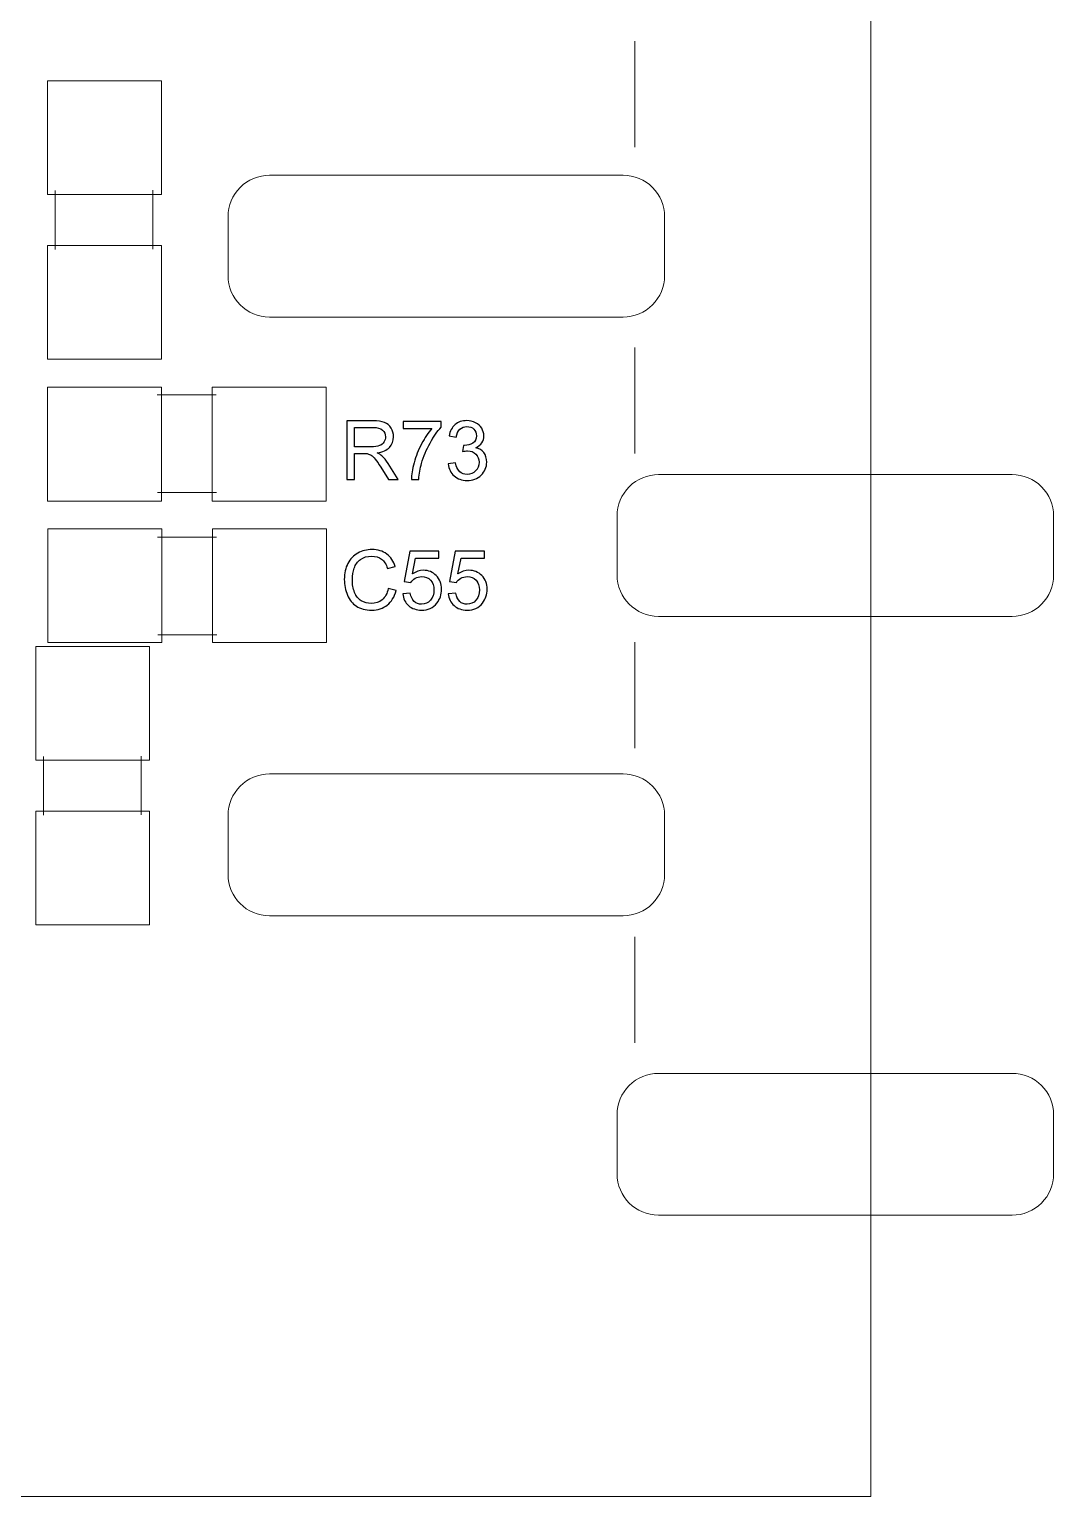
# Model space of a CAD drawing. Header units: millimetres. Extents: x -105 to 95, y -39 to 71.
# Drawn here: x 45.84 to 54.53, y 39.69 to 52.14 of the extents above; entities that cross this region are included whole.
import ezdxf

# ---------------------------------------------------------------- set-up
doc = ezdxf.new("R2010")
doc.units = ezdxf.units.MM
doc.header["$MEASUREMENT"] = 0
doc.layers.add('MultiLayer', color=7, linetype='Continuous')
doc.layers.add('TopOverlay', color=7, linetype='Continuous')

msp = doc.modelspace()

# ---------------------------------------------------------------- linework, layer by layer
at = {"layer": 'MultiLayer', "lineweight": 9}
for points in [[(52.9741, 39.6903), (52.9741, 39.6903), (52.9741, 62.9904), (52.9741, 62.9904)], [(50.9741, 51.1403), (50.9741, 51.1403), (50.9741, 52.0403), (50.9741, 52.0403)], [(46.9567, 51.7029), (46.9567, 51.7029), (45.9915, 51.7029), (45.9915, 51.7029)], [(45.9915, 51.7029), (45.9915, 51.7029), (45.9915, 50.7377), (45.9915, 50.7377)], [(46.9567, 50.7377), (46.9567, 50.7377), (46.9567, 51.7029), (46.9567, 51.7029)], [(50.8741, 50.9019), (50.8741, 50.9019), (47.8741, 50.9019), (47.8741, 50.9019)], [(45.9915, 50.7377), (45.9915, 50.7377), (46.9567, 50.7377), (46.9567, 50.7377)], [(46.0567, 50.2712), (46.0567, 50.2712), (46.0567, 50.7712), (46.0567, 50.7712)], [(46.8857, 50.2742), (46.8857, 50.2742), (46.8857, 50.7742), (46.8857, 50.7742)], [(47.5225, 50.5503), (47.5225, 50.5503), (47.5225, 50.0503), (47.5225, 50.0503)], [(51.2257, 50.0503), (51.2257, 50.0503), (51.2257, 50.5503), (51.2257, 50.5503)], [(46.9567, 50.3059), (46.9567, 50.3059), (45.9915, 50.3059), (45.9915, 50.3059)], [(45.9915, 50.3059), (45.9915, 50.3059), (45.9915, 49.3407), (45.9915, 49.3407)], [(46.9567, 49.3407), (46.9567, 49.3407), (46.9567, 50.3059), (46.9567, 50.3059)], [(47.5225, 50.0503), (47.5225, 49.8561), (47.6799, 49.6987), (47.8741, 49.6987)], [(47.8741, 49.6987), (47.8741, 49.6987), (50.8741, 49.6987), (50.8741, 49.6987)], [(50.9741, 48.5403), (50.9741, 48.5403), (50.9741, 49.4403), (50.9741, 49.4403)], [(45.9915, 49.3407), (45.9915, 49.3407), (46.9567, 49.3407), (46.9567, 49.3407)], [(45.9915, 49.1029), (45.9915, 49.1029), (45.9915, 48.1377), (45.9915, 48.1377)], [(46.9567, 49.1029), (46.9567, 49.1029), (45.9915, 49.1029), (45.9915, 49.1029)], [(46.9567, 48.1377), (46.9567, 48.1377), (46.9567, 49.1029), (46.9567, 49.1029)], [(47.3885, 49.1029), (47.3885, 49.1029), (47.3885, 48.1377), (47.3885, 48.1377)], [(48.3537, 49.1029), (48.3537, 49.1029), (47.3885, 49.1029), (47.3885, 49.1029)], [(48.3537, 48.1377), (48.3537, 48.1377), (48.3537, 49.1029), (48.3537, 49.1029)], [(46.922, 49.0377), (46.922, 49.0377), (47.422, 49.0377), (47.422, 49.0377)], [(54.1741, 48.3619), (54.1741, 48.3619), (51.1741, 48.3619), (51.1741, 48.3619)], [(46.925, 48.2087), (46.925, 48.2087), (47.425, 48.2087), (47.425, 48.2087)], [(45.9915, 48.1377), (45.9915, 48.1377), (46.9567, 48.1377), (46.9567, 48.1377)], [(47.3885, 48.1377), (47.3885, 48.1377), (48.3537, 48.1377), (48.3537, 48.1377)], [(50.8225, 48.0103), (50.8225, 48.0103), (50.8225, 47.5103), (50.8225, 47.5103)], [(54.5257, 47.5103), (54.5257, 47.5103), (54.5257, 48.0103), (54.5257, 48.0103)], [(46.9597, 47.9029), (46.9597, 47.9029), (45.9945, 47.9029), (45.9945, 47.9029)], [(45.9945, 47.9029), (45.9945, 47.9029), (45.9945, 46.9377), (45.9945, 46.9377)], [(46.9232, 47.8319), (46.9232, 47.8319), (47.4232, 47.8319), (47.4232, 47.8319)], [(46.9597, 46.9377), (46.9597, 46.9377), (46.9597, 47.9029), (46.9597, 47.9029)], [(48.3567, 47.9029), (48.3567, 47.9029), (47.3915, 47.9029), (47.3915, 47.9029)], [(47.3915, 47.9029), (47.3915, 47.9029), (47.3915, 46.9377), (47.3915, 46.9377)], [(48.3567, 46.9377), (48.3567, 46.9377), (48.3567, 47.9029), (48.3567, 47.9029)], [(50.8225, 47.5103), (50.8225, 47.3161), (50.9799, 47.1587), (51.1741, 47.1587)], [(51.1741, 47.1587), (51.1741, 47.1587), (54.1741, 47.1587), (54.1741, 47.1587)], [(45.9945, 46.9377), (45.9945, 46.9377), (46.9597, 46.9377), (46.9597, 46.9377)], [(46.9262, 47.0029), (46.9262, 47.0029), (47.4262, 47.0029), (47.4262, 47.0029)], [(47.3915, 46.9377), (47.3915, 46.9377), (48.3567, 46.9377), (48.3567, 46.9377)], [(50.9741, 46.0403), (50.9741, 46.0403), (50.9741, 46.9403), (50.9741, 46.9403)], [(46.8567, 46.9029), (46.8567, 46.9029), (45.8915, 46.9029), (45.8915, 46.9029)], [(45.8915, 46.9029), (45.8915, 46.9029), (45.8915, 45.9377), (45.8915, 45.9377)], [(46.8567, 45.9377), (46.8567, 45.9377), (46.8567, 46.9029), (46.8567, 46.9029)], [(45.8915, 45.9377), (45.8915, 45.9377), (46.8567, 45.9377), (46.8567, 45.9377)], [(45.9567, 45.4712), (45.9567, 45.4712), (45.9567, 45.9712), (45.9567, 45.9712)], [(46.7857, 45.4742), (46.7857, 45.4742), (46.7857, 45.9742), (46.7857, 45.9742)], [(50.8741, 45.8219), (50.8741, 45.8219), (47.8741, 45.8219), (47.8741, 45.8219)], [(46.8567, 45.5059), (46.8567, 45.5059), (45.8915, 45.5059), (45.8915, 45.5059)], [(45.8915, 45.5059), (45.8915, 45.5059), (45.8915, 44.5407), (45.8915, 44.5407)], [(46.8567, 44.5407), (46.8567, 44.5407), (46.8567, 45.5059), (46.8567, 45.5059)], [(47.5225, 45.4703), (47.5225, 45.4703), (47.5225, 44.9703), (47.5225, 44.9703)], [(51.2257, 44.9703), (51.2257, 44.9703), (51.2257, 45.4703), (51.2257, 45.4703)], [(47.5225, 44.9703), (47.5225, 44.7761), (47.6799, 44.6187), (47.8741, 44.6187)], [(47.8741, 44.6187), (47.8741, 44.6187), (50.8741, 44.6187), (50.8741, 44.6187)], [(45.8915, 44.5407), (45.8915, 44.5407), (46.8567, 44.5407), (46.8567, 44.5407)], [(50.9741, 43.5404), (50.9741, 43.5404), (50.9741, 44.4403), (50.9741, 44.4403)], [(54.1741, 43.2819), (54.1741, 43.2819), (51.1741, 43.2819), (51.1741, 43.2819)], [(50.8225, 42.9303), (50.8225, 42.9303), (50.8225, 42.4303), (50.8225, 42.4303)], [(54.5257, 42.4303), (54.5257, 42.4303), (54.5257, 42.9303), (54.5257, 42.9303)], [(50.8225, 42.4303), (50.8225, 42.2361), (50.9799, 42.0787), (51.1741, 42.0787)], [(51.1741, 42.0787), (51.1741, 42.0787), (54.1741, 42.0787), (54.1741, 42.0787)], [(27.7741, 39.6903), (27.7741, 39.6903), (52.9741, 39.6903), (52.9741, 39.6903)]]:
    msp.add_open_spline(points, degree=3, dxfattribs=at)
for points in [[(47.8741, 50.9019), (47.7809, 50.9019), (47.6914, 50.8649), (47.6255, 50.7989), (47.6255, 50.7989), (47.5595, 50.733), (47.5225, 50.6436), (47.5225, 50.5503)], [(51.2257, 50.5503), (51.2257, 50.6436), (51.1887, 50.733), (51.1227, 50.7989), (51.1227, 50.7989), (51.0568, 50.8649), (50.9674, 50.9019), (50.8741, 50.9019)], [(50.8741, 49.6987), (50.9674, 49.6987), (51.0568, 49.7358), (51.1227, 49.8017), (51.1227, 49.8017), (51.1887, 49.8676), (51.2257, 49.9571), (51.2257, 50.0503)], [(51.1741, 48.3619), (51.0808, 48.3619), (50.9914, 48.3249), (50.9255, 48.2589), (50.9255, 48.2589), (50.8595, 48.193), (50.8225, 48.1036), (50.8225, 48.0103)], [(54.5257, 48.0103), (54.5257, 48.1036), (54.4886, 48.193), (54.4227, 48.2589), (54.4227, 48.2589), (54.3567, 48.3249), (54.2673, 48.3619), (54.1741, 48.3619)], [(54.1741, 47.1587), (54.2673, 47.1587), (54.3567, 47.1958), (54.4227, 47.2617), (54.4227, 47.2617), (54.4886, 47.3276), (54.5257, 47.4171), (54.5257, 47.5103)], [(47.8741, 45.8219), (47.7809, 45.8219), (47.6914, 45.7849), (47.6255, 45.7189), (47.6255, 45.7189), (47.5595, 45.653), (47.5225, 45.5636), (47.5225, 45.4703)], [(51.2257, 45.4703), (51.2257, 45.5636), (51.1887, 45.653), (51.1227, 45.7189), (51.1227, 45.7189), (51.0568, 45.7849), (50.9674, 45.8219), (50.8741, 45.8219)], [(50.8741, 44.6187), (50.9674, 44.6187), (51.0568, 44.6558), (51.1227, 44.7217), (51.1227, 44.7217), (51.1887, 44.7876), (51.2257, 44.8771), (51.2257, 44.9703)], [(51.1741, 43.2819), (51.0808, 43.2819), (50.9914, 43.2449), (50.9255, 43.1789), (50.9255, 43.1789), (50.8595, 43.113), (50.8225, 43.0236), (50.8225, 42.9303)], [(54.5257, 42.9303), (54.5257, 43.0236), (54.4886, 43.113), (54.4227, 43.1789), (54.4227, 43.1789), (54.3567, 43.2449), (54.2673, 43.2819), (54.1741, 43.2819)], [(54.1741, 42.0787), (54.2673, 42.0787), (54.3567, 42.1158), (54.4227, 42.1817), (54.4227, 42.1817), (54.4886, 42.2476), (54.5257, 42.3371), (54.5257, 42.4303)]]:
    msp.add_open_spline(points, degree=3, knots=[0, 0, 0, 0, 0.3333333, 0.3333333, 0.3333333, 0.3333333, 1, 1, 1, 1], dxfattribs=at)
at = {"layer": 'TopOverlay', "color": 2}
for points, knots in [([(48.529, 48.3203), (48.529, 48.3203), (48.529, 48.8175), (48.529, 48.8175), (48.529, 48.8175), (48.529, 48.8175), (48.7493, 48.8175), (48.7493, 48.8175), (48.7493, 48.8175), (48.7936, 48.8175), (48.8273, 48.813), (48.8503, 48.8041), (48.8503, 48.8041), (48.8734, 48.7952), (48.8918, 48.7794), (48.9056, 48.7568), (48.9056, 48.7568), (48.9193, 48.7343), (48.9262, 48.7093), (48.9262, 48.682), (48.9262, 48.682), (48.9262, 48.6467), (48.9147, 48.6169), (48.8919, 48.5927), (48.8919, 48.5927), (48.8691, 48.5685), (48.8339, 48.5533), (48.7862, 48.5467), (48.7862, 48.5467), (48.8037, 48.5383), (48.8169, 48.53), (48.8259, 48.5219), (48.8259, 48.5219), (48.8451, 48.5043), (48.8633, 48.4822), (48.8803, 48.4557), (48.8803, 48.4557), (48.8803, 48.4557), (48.9663, 48.3203), (48.9663, 48.3203), (48.9663, 48.3203), (48.9663, 48.3203), (48.8841, 48.3203), (48.8841, 48.3203), (48.8841, 48.3203), (48.8841, 48.3203), (48.8184, 48.4238), (48.8184, 48.4238), (48.8184, 48.4238), (48.7993, 48.4537), (48.7835, 48.4765), (48.7711, 48.4924), (48.7711, 48.4924), (48.7586, 48.5083), (48.7475, 48.5192), (48.7376, 48.5256), (48.7376, 48.5256), (48.7279, 48.5319), (48.7178, 48.5363), (48.7076, 48.5388), (48.7076, 48.5388), (48.7002, 48.5403), (48.6881, 48.5411), (48.6711, 48.5411), (48.6711, 48.5411), (48.6711, 48.5411), (48.5949, 48.5411), (48.5949, 48.5411), (48.5949, 48.5411), (48.5949, 48.5411), (48.5949, 48.3203), (48.5949, 48.3203), (48.5949, 48.3203), (48.5949, 48.3203), (48.529, 48.3203), (48.529, 48.3203)], [0, 0, 0, 0, 0.05, 0.05, 0.05, 0.05, 0.1, 0.1, 0.1, 0.1, 0.15, 0.15, 0.15, 0.15, 0.2, 0.2, 0.2, 0.2, 0.25, 0.25, 0.25, 0.25, 0.3, 0.3, 0.3, 0.3, 0.35, 0.35, 0.35, 0.35, 0.4, 0.4, 0.4, 0.4, 0.45, 0.45, 0.45, 0.45, 0.5, 0.5, 0.5, 0.5, 0.55, 0.55, 0.55, 0.55, 0.6, 0.6, 0.6, 0.6, 0.65, 0.65, 0.65, 0.65, 0.7, 0.7, 0.7, 0.7, 0.75, 0.75, 0.75, 0.75, 0.8, 0.8, 0.8, 0.8, 0.85, 0.85, 0.85, 0.85, 0.9, 0.9, 0.9, 0.9, 1, 1, 1, 1]), ([(49.0082, 48.7529), (49.0082, 48.7529), (49.0082, 48.8112), (49.0082, 48.8112), (49.0082, 48.8112), (49.0082, 48.8112), (49.3297, 48.8112), (49.3297, 48.8112), (49.3297, 48.8112), (49.3297, 48.8112), (49.3297, 48.764), (49.3297, 48.764), (49.3297, 48.764), (49.2981, 48.7303), (49.2667, 48.6856), (49.2357, 48.6297), (49.2357, 48.6297), (49.2045, 48.5738), (49.1806, 48.5162), (49.1636, 48.4571), (49.1636, 48.4571), (49.1514, 48.4155), (49.1435, 48.3698), (49.1402, 48.3203), (49.1402, 48.3203), (49.1402, 48.3203), (49.0777, 48.3203), (49.0777, 48.3203), (49.0777, 48.3203), (49.0784, 48.3594), (49.086, 48.4068), (49.1007, 48.4622), (49.1007, 48.4622), (49.1154, 48.5177), (49.1364, 48.5712), (49.1638, 48.6227), (49.1638, 48.6227), (49.1912, 48.6742), (49.2204, 48.7176), (49.2513, 48.7529), (49.2513, 48.7529), (49.2513, 48.7529), (49.0082, 48.7529), (49.0082, 48.7529)], [0, 0, 0, 0, 0.0833333, 0.0833333, 0.0833333, 0.0833333, 0.1666667, 0.1666667, 0.1666667, 0.1666667, 0.25, 0.25, 0.25, 0.25, 0.3333333, 0.3333333, 0.3333333, 0.3333333, 0.4166667, 0.4166667, 0.4166667, 0.4166667, 0.5, 0.5, 0.5, 0.5, 0.5833333, 0.5833333, 0.5833333, 0.5833333, 0.6666667, 0.6666667, 0.6666667, 0.6666667, 0.75, 0.75, 0.75, 0.75, 0.8333333, 0.8333333, 0.8333333, 0.8333333, 1, 1, 1, 1]), ([(49.391, 48.4522), (49.391, 48.4522), (49.4521, 48.4606), (49.4521, 48.4606), (49.4521, 48.4606), (49.4591, 48.4258), (49.4709, 48.4009), (49.4877, 48.3856), (49.4877, 48.3856), (49.5045, 48.3703), (49.5251, 48.3627), (49.5495, 48.3627), (49.5495, 48.3627), (49.5785, 48.3627), (49.6029, 48.3726), (49.6225, 48.3925), (49.6225, 48.3925), (49.6422, 48.4124), (49.6521, 48.4371), (49.6521, 48.4665), (49.6521, 48.4665), (49.6521, 48.4945), (49.6429, 48.5176), (49.6245, 48.5359), (49.6245, 48.5359), (49.6062, 48.5541), (49.583, 48.5632), (49.5546, 48.5632), (49.5546, 48.5632), (49.543, 48.5632), (49.5287, 48.5609), (49.5114, 48.5564), (49.5114, 48.5564), (49.5114, 48.5564), (49.5183, 48.6099), (49.5183, 48.6099), (49.5183, 48.6099), (49.5223, 48.6094), (49.5257, 48.6092), (49.5281, 48.6092), (49.5281, 48.6092), (49.5543, 48.6092), (49.5776, 48.616), (49.5986, 48.6295), (49.5986, 48.6295), (49.6194, 48.6431), (49.6298, 48.6639), (49.6298, 48.692), (49.6298, 48.692), (49.6298, 48.7144), (49.6222, 48.7329), (49.607, 48.7476), (49.607, 48.7476), (49.5919, 48.7623), (49.5723, 48.7696), (49.5484, 48.7696), (49.5484, 48.7696), (49.5245, 48.7696), (49.5047, 48.7621), (49.4889, 48.747), (49.4889, 48.747), (49.473, 48.732), (49.4628, 48.7094), (49.4583, 48.6793), (49.4583, 48.6793), (49.4583, 48.6793), (49.3972, 48.6904), (49.3972, 48.6904), (49.3972, 48.6904), (49.4047, 48.7314), (49.4216, 48.7632), (49.4481, 48.7858), (49.4481, 48.7858), (49.4745, 48.8083), (49.5075, 48.8196), (49.5469, 48.8196), (49.5469, 48.8196), (49.5739, 48.8196), (49.5989, 48.8138), (49.6217, 48.8021), (49.6217, 48.8021), (49.6447, 48.7905), (49.6621, 48.7747), (49.6742, 48.7546), (49.6742, 48.7546), (49.6863, 48.7345), (49.6923, 48.7132), (49.6923, 48.6906), (49.6923, 48.6906), (49.6923, 48.6692), (49.6865, 48.6498), (49.6751, 48.6322), (49.6751, 48.6322), (49.6635, 48.6146), (49.6464, 48.6006), (49.6238, 48.5902), (49.6238, 48.5902), (49.6532, 48.5835), (49.676, 48.5694), (49.6923, 48.5479), (49.6923, 48.5479), (49.7085, 48.5267), (49.7166, 48.4998), (49.7166, 48.4677), (49.7166, 48.4677), (49.7166, 48.4243), (49.7008, 48.3874), (49.6692, 48.3572), (49.6692, 48.3572), (49.6375, 48.327), (49.5974, 48.312), (49.5491, 48.312), (49.5491, 48.312), (49.5054, 48.312), (49.4692, 48.325), (49.4404, 48.3511), (49.4404, 48.3511), (49.4114, 48.3771), (49.395, 48.4108), (49.391, 48.4522)], [0, 0, 0, 0, 0.0322581, 0.0322581, 0.0322581, 0.0322581, 0.0645161, 0.0645161, 0.0645161, 0.0645161, 0.0967742, 0.0967742, 0.0967742, 0.0967742, 0.1290323, 0.1290323, 0.1290323, 0.1290323, 0.1612903, 0.1612903, 0.1612903, 0.1612903, 0.1935484, 0.1935484, 0.1935484, 0.1935484, 0.2258065, 0.2258065, 0.2258065, 0.2258065, 0.2580645, 0.2580645, 0.2580645, 0.2580645, 0.2903226, 0.2903226, 0.2903226, 0.2903226, 0.3225806, 0.3225806, 0.3225806, 0.3225806, 0.3548387, 0.3548387, 0.3548387, 0.3548387, 0.3870968, 0.3870968, 0.3870968, 0.3870968, 0.4193548, 0.4193548, 0.4193548, 0.4193548, 0.4516129, 0.4516129, 0.4516129, 0.4516129, 0.483871, 0.483871, 0.483871, 0.483871, 0.516129, 0.516129, 0.516129, 0.516129, 0.5483871, 0.5483871, 0.5483871, 0.5483871, 0.5806452, 0.5806452, 0.5806452, 0.5806452, 0.6129032, 0.6129032, 0.6129032, 0.6129032, 0.6451613, 0.6451613, 0.6451613, 0.6451613, 0.6774194, 0.6774194, 0.6774194, 0.6774194, 0.7096774, 0.7096774, 0.7096774, 0.7096774, 0.7419355, 0.7419355, 0.7419355, 0.7419355, 0.7741935, 0.7741935, 0.7741935, 0.7741935, 0.8064516, 0.8064516, 0.8064516, 0.8064516, 0.8387097, 0.8387097, 0.8387097, 0.8387097, 0.8709677, 0.8709677, 0.8709677, 0.8709677, 0.9032258, 0.9032258, 0.9032258, 0.9032258, 0.9354839, 0.9354839, 0.9354839, 0.9354839, 1, 1, 1, 1]), ([(48.5949, 48.5981), (48.5949, 48.5981), (48.7361, 48.5981), (48.7361, 48.5981), (48.7361, 48.5981), (48.7662, 48.5981), (48.7896, 48.6012), (48.8065, 48.6074), (48.8065, 48.6074), (48.8234, 48.6136), (48.8362, 48.6235), (48.8449, 48.6373), (48.8449, 48.6373), (48.8537, 48.651), (48.8581, 48.6658), (48.8581, 48.6819), (48.8581, 48.6819), (48.8581, 48.7053), (48.8497, 48.7248), (48.8326, 48.7399), (48.8326, 48.7399), (48.8156, 48.7551), (48.7888, 48.7626), (48.7521, 48.7626), (48.7521, 48.7626), (48.7521, 48.7626), (48.5949, 48.7626), (48.5949, 48.7626), (48.5949, 48.7626), (48.5949, 48.7626), (48.5949, 48.5981), (48.5949, 48.5981)], [0, 0, 0, 0, 0.1111111, 0.1111111, 0.1111111, 0.1111111, 0.2222222, 0.2222222, 0.2222222, 0.2222222, 0.3333333, 0.3333333, 0.3333333, 0.3333333, 0.4444444, 0.4444444, 0.4444444, 0.4444444, 0.5555556, 0.5555556, 0.5555556, 0.5555556, 0.6666667, 0.6666667, 0.6666667, 0.6666667, 0.7777778, 0.7777778, 0.7777778, 0.7777778, 1, 1, 1, 1]), ([(48.8817, 47.3947), (48.8817, 47.3947), (48.9477, 47.378), (48.9477, 47.378), (48.9477, 47.378), (48.9339, 47.324), (48.9091, 47.2829), (48.8734, 47.2546), (48.8734, 47.2546), (48.8376, 47.2262), (48.7939, 47.212), (48.7421, 47.212), (48.7421, 47.212), (48.6887, 47.212), (48.6452, 47.2228), (48.6116, 47.2447), (48.6116, 47.2447), (48.578, 47.2665), (48.5526, 47.2981), (48.5351, 47.3394), (48.5351, 47.3394), (48.5176, 47.3808), (48.5088, 47.4251), (48.5088, 47.4726), (48.5088, 47.4726), (48.5088, 47.5243), (48.5187, 47.5695), (48.5384, 47.608), (48.5384, 47.608), (48.5582, 47.6465), (48.5864, 47.6758), (48.6228, 47.6958), (48.6228, 47.6958), (48.6593, 47.7159), (48.6994, 47.7258), (48.7432, 47.7258), (48.7432, 47.7258), (48.7929, 47.7258), (48.8347, 47.7132), (48.8685, 47.6879), (48.8685, 47.6879), (48.9024, 47.6625), (48.926, 47.627), (48.9393, 47.5812), (48.9393, 47.5812), (48.9393, 47.5812), (48.8748, 47.5659), (48.8748, 47.5659), (48.8748, 47.5659), (48.8633, 47.602), (48.8465, 47.6284), (48.8247, 47.6448), (48.8247, 47.6448), (48.8028, 47.6614), (48.7752, 47.6696), (48.742, 47.6696), (48.742, 47.6696), (48.7039, 47.6696), (48.672, 47.6604), (48.6464, 47.6421), (48.6464, 47.6421), (48.6208, 47.6239), (48.6028, 47.5992), (48.5925, 47.5684), (48.5925, 47.5684), (48.5821, 47.5375), (48.5769, 47.5057), (48.5769, 47.4729), (48.5769, 47.4729), (48.5769, 47.4307), (48.583, 47.3938), (48.5953, 47.3623), (48.5953, 47.3623), (48.6075, 47.3307), (48.6266, 47.3072), (48.6526, 47.2916), (48.6526, 47.2916), (48.6785, 47.276), (48.7065, 47.2682), (48.7367, 47.2682), (48.7367, 47.2682), (48.7735, 47.2682), (48.8045, 47.2789), (48.83, 47.3), (48.83, 47.3), (48.8554, 47.3213), (48.8727, 47.3528), (48.8817, 47.3947)], [0, 0, 0, 0, 0.0434783, 0.0434783, 0.0434783, 0.0434783, 0.0869565, 0.0869565, 0.0869565, 0.0869565, 0.1304348, 0.1304348, 0.1304348, 0.1304348, 0.173913, 0.173913, 0.173913, 0.173913, 0.2173913, 0.2173913, 0.2173913, 0.2173913, 0.2608696, 0.2608696, 0.2608696, 0.2608696, 0.3043478, 0.3043478, 0.3043478, 0.3043478, 0.3478261, 0.3478261, 0.3478261, 0.3478261, 0.3913043, 0.3913043, 0.3913043, 0.3913043, 0.4347826, 0.4347826, 0.4347826, 0.4347826, 0.4782609, 0.4782609, 0.4782609, 0.4782609, 0.5217391, 0.5217391, 0.5217391, 0.5217391, 0.5652174, 0.5652174, 0.5652174, 0.5652174, 0.6086957, 0.6086957, 0.6086957, 0.6086957, 0.6521739, 0.6521739, 0.6521739, 0.6521739, 0.6956522, 0.6956522, 0.6956522, 0.6956522, 0.7391304, 0.7391304, 0.7391304, 0.7391304, 0.7826087, 0.7826087, 0.7826087, 0.7826087, 0.826087, 0.826087, 0.826087, 0.826087, 0.8695652, 0.8695652, 0.8695652, 0.8695652, 0.9130435, 0.9130435, 0.9130435, 0.9130435, 1, 1, 1, 1]), ([(49.0048, 47.3508), (49.0048, 47.3508), (49.0686, 47.3557), (49.0686, 47.3557), (49.0686, 47.3557), (49.0734, 47.3246), (49.0844, 47.3012), (49.1015, 47.2855), (49.1015, 47.2855), (49.1186, 47.2698), (49.1396, 47.262), (49.1642, 47.262), (49.1642, 47.262), (49.194, 47.262), (49.2189, 47.2731), (49.2391, 47.2952), (49.2391, 47.2952), (49.2593, 47.3174), (49.2693, 47.3468), (49.2693, 47.3834), (49.2693, 47.3834), (49.2693, 47.4182), (49.2597, 47.4456), (49.2404, 47.4658), (49.2404, 47.4658), (49.2211, 47.4859), (49.1955, 47.496), (49.1637, 47.496), (49.1637, 47.496), (49.1439, 47.496), (49.1262, 47.4915), (49.1104, 47.4824), (49.1104, 47.4824), (49.0948, 47.4734), (49.0825, 47.4617), (49.0735, 47.4474), (49.0735, 47.4474), (49.0735, 47.4474), (49.0159, 47.4557), (49.0159, 47.4557), (49.0159, 47.4557), (49.0159, 47.4557), (49.0638, 47.7112), (49.0638, 47.7112), (49.0638, 47.7112), (49.0638, 47.7112), (49.3103, 47.7112), (49.3103, 47.7112), (49.3103, 47.7112), (49.3103, 47.7112), (49.3103, 47.6529), (49.3103, 47.6529), (49.3103, 47.6529), (49.3103, 47.6529), (49.1125, 47.6529), (49.1125, 47.6529), (49.1125, 47.6529), (49.1125, 47.6529), (49.086, 47.5188), (49.086, 47.5188), (49.086, 47.5188), (49.1158, 47.5397), (49.147, 47.5501), (49.1796, 47.5501), (49.1796, 47.5501), (49.2229, 47.5501), (49.2595, 47.5351), (49.2892, 47.505), (49.2892, 47.505), (49.319, 47.4749), (49.3339, 47.4363), (49.3339, 47.389), (49.3339, 47.389), (49.3339, 47.344), (49.3208, 47.3051), (49.2947, 47.2724), (49.2947, 47.2724), (49.2629, 47.2321), (49.2193, 47.212), (49.1642, 47.212), (49.1642, 47.212), (49.1191, 47.212), (49.0823, 47.2247), (49.0537, 47.25), (49.0537, 47.25), (49.0251, 47.2754), (49.0088, 47.309), (49.0048, 47.3508)], [0, 0, 0, 0, 0.0434783, 0.0434783, 0.0434783, 0.0434783, 0.0869565, 0.0869565, 0.0869565, 0.0869565, 0.1304348, 0.1304348, 0.1304348, 0.1304348, 0.173913, 0.173913, 0.173913, 0.173913, 0.2173913, 0.2173913, 0.2173913, 0.2173913, 0.2608696, 0.2608696, 0.2608696, 0.2608696, 0.3043478, 0.3043478, 0.3043478, 0.3043478, 0.3478261, 0.3478261, 0.3478261, 0.3478261, 0.3913043, 0.3913043, 0.3913043, 0.3913043, 0.4347826, 0.4347826, 0.4347826, 0.4347826, 0.4782609, 0.4782609, 0.4782609, 0.4782609, 0.5217391, 0.5217391, 0.5217391, 0.5217391, 0.5652174, 0.5652174, 0.5652174, 0.5652174, 0.6086957, 0.6086957, 0.6086957, 0.6086957, 0.6521739, 0.6521739, 0.6521739, 0.6521739, 0.6956522, 0.6956522, 0.6956522, 0.6956522, 0.7391304, 0.7391304, 0.7391304, 0.7391304, 0.7826087, 0.7826087, 0.7826087, 0.7826087, 0.826087, 0.826087, 0.826087, 0.826087, 0.8695652, 0.8695652, 0.8695652, 0.8695652, 0.9130435, 0.9130435, 0.9130435, 0.9130435, 1, 1, 1, 1]), ([(49.391, 47.3508), (49.391, 47.3508), (49.4548, 47.3557), (49.4548, 47.3557), (49.4548, 47.3557), (49.4596, 47.3246), (49.4706, 47.3012), (49.4877, 47.2855), (49.4877, 47.2855), (49.5048, 47.2698), (49.5258, 47.262), (49.5504, 47.262), (49.5504, 47.262), (49.5802, 47.262), (49.6051, 47.2731), (49.6253, 47.2952), (49.6253, 47.2952), (49.6455, 47.3174), (49.6555, 47.3468), (49.6555, 47.3834), (49.6555, 47.3834), (49.6555, 47.4182), (49.6459, 47.4456), (49.6266, 47.4658), (49.6266, 47.4658), (49.6073, 47.4859), (49.5817, 47.496), (49.5499, 47.496), (49.5499, 47.496), (49.5301, 47.496), (49.5124, 47.4915), (49.4966, 47.4824), (49.4966, 47.4824), (49.481, 47.4734), (49.4687, 47.4617), (49.4597, 47.4474), (49.4597, 47.4474), (49.4597, 47.4474), (49.4021, 47.4557), (49.4021, 47.4557), (49.4021, 47.4557), (49.4021, 47.4557), (49.45, 47.7112), (49.45, 47.7112), (49.45, 47.7112), (49.45, 47.7112), (49.6965, 47.7112), (49.6965, 47.7112), (49.6965, 47.7112), (49.6965, 47.7112), (49.6965, 47.6529), (49.6965, 47.6529), (49.6965, 47.6529), (49.6965, 47.6529), (49.4987, 47.6529), (49.4987, 47.6529), (49.4987, 47.6529), (49.4987, 47.6529), (49.4722, 47.5188), (49.4722, 47.5188), (49.4722, 47.5188), (49.502, 47.5397), (49.5332, 47.5501), (49.5658, 47.5501), (49.5658, 47.5501), (49.6091, 47.5501), (49.6457, 47.5351), (49.6754, 47.505), (49.6754, 47.505), (49.7052, 47.4749), (49.7201, 47.4363), (49.7201, 47.389), (49.7201, 47.389), (49.7201, 47.344), (49.707, 47.3051), (49.6809, 47.2724), (49.6809, 47.2724), (49.6491, 47.2321), (49.6055, 47.212), (49.5504, 47.212), (49.5504, 47.212), (49.5053, 47.212), (49.4685, 47.2247), (49.4399, 47.25), (49.4399, 47.25), (49.4113, 47.2754), (49.395, 47.309), (49.391, 47.3508)], [0, 0, 0, 0, 0.0434783, 0.0434783, 0.0434783, 0.0434783, 0.0869565, 0.0869565, 0.0869565, 0.0869565, 0.1304348, 0.1304348, 0.1304348, 0.1304348, 0.173913, 0.173913, 0.173913, 0.173913, 0.2173913, 0.2173913, 0.2173913, 0.2173913, 0.2608696, 0.2608696, 0.2608696, 0.2608696, 0.3043478, 0.3043478, 0.3043478, 0.3043478, 0.3478261, 0.3478261, 0.3478261, 0.3478261, 0.3913043, 0.3913043, 0.3913043, 0.3913043, 0.4347826, 0.4347826, 0.4347826, 0.4347826, 0.4782609, 0.4782609, 0.4782609, 0.4782609, 0.5217391, 0.5217391, 0.5217391, 0.5217391, 0.5652174, 0.5652174, 0.5652174, 0.5652174, 0.6086957, 0.6086957, 0.6086957, 0.6086957, 0.6521739, 0.6521739, 0.6521739, 0.6521739, 0.6956522, 0.6956522, 0.6956522, 0.6956522, 0.7391304, 0.7391304, 0.7391304, 0.7391304, 0.7826087, 0.7826087, 0.7826087, 0.7826087, 0.826087, 0.826087, 0.826087, 0.826087, 0.8695652, 0.8695652, 0.8695652, 0.8695652, 0.9130435, 0.9130435, 0.9130435, 0.9130435, 1, 1, 1, 1])]:
    msp.add_open_spline(points, degree=3, knots=knots, dxfattribs=at)
at = {"layer": 'TopOverlay', "lineweight": 9}
for points, knots in [([(48.529, 48.3203), (48.529, 48.3203), (48.529, 48.8175), (48.529, 48.8175), (48.529, 48.8175), (48.529, 48.8175), (48.7493, 48.8175), (48.7493, 48.8175), (48.7493, 48.8175), (48.7936, 48.8175), (48.8273, 48.813), (48.8503, 48.8041), (48.8503, 48.8041), (48.8734, 48.7952), (48.8918, 48.7794), (48.9056, 48.7568), (48.9056, 48.7568), (48.9193, 48.7343), (48.9262, 48.7093), (48.9262, 48.682), (48.9262, 48.682), (48.9262, 48.6467), (48.9147, 48.6169), (48.8919, 48.5927), (48.8919, 48.5927), (48.8691, 48.5685), (48.8339, 48.5533), (48.7862, 48.5467), (48.7862, 48.5467), (48.8037, 48.5383), (48.8169, 48.53), (48.8259, 48.5219), (48.8259, 48.5219), (48.8451, 48.5043), (48.8633, 48.4822), (48.8803, 48.4557), (48.8803, 48.4557), (48.8803, 48.4557), (48.9663, 48.3203), (48.9663, 48.3203), (48.9663, 48.3203), (48.9663, 48.3203), (48.8841, 48.3203), (48.8841, 48.3203), (48.8841, 48.3203), (48.8841, 48.3203), (48.8184, 48.4238), (48.8184, 48.4238), (48.8184, 48.4238), (48.7993, 48.4537), (48.7835, 48.4765), (48.7711, 48.4924), (48.7711, 48.4924), (48.7586, 48.5083), (48.7475, 48.5192), (48.7376, 48.5256), (48.7376, 48.5256), (48.7279, 48.5319), (48.7178, 48.5363), (48.7076, 48.5388), (48.7076, 48.5388), (48.7002, 48.5403), (48.6881, 48.5411), (48.6711, 48.5411), (48.6711, 48.5411), (48.6711, 48.5411), (48.5949, 48.5411), (48.5949, 48.5411), (48.5949, 48.5411), (48.5949, 48.5411), (48.5949, 48.3203), (48.5949, 48.3203), (48.5949, 48.3203), (48.5949, 48.3203), (48.529, 48.3203), (48.529, 48.3203)], [0, 0, 0, 0, 0.05, 0.05, 0.05, 0.05, 0.1, 0.1, 0.1, 0.1, 0.15, 0.15, 0.15, 0.15, 0.2, 0.2, 0.2, 0.2, 0.25, 0.25, 0.25, 0.25, 0.3, 0.3, 0.3, 0.3, 0.35, 0.35, 0.35, 0.35, 0.4, 0.4, 0.4, 0.4, 0.45, 0.45, 0.45, 0.45, 0.5, 0.5, 0.5, 0.5, 0.55, 0.55, 0.55, 0.55, 0.6, 0.6, 0.6, 0.6, 0.65, 0.65, 0.65, 0.65, 0.7, 0.7, 0.7, 0.7, 0.75, 0.75, 0.75, 0.75, 0.8, 0.8, 0.8, 0.8, 0.85, 0.85, 0.85, 0.85, 0.9, 0.9, 0.9, 0.9, 1, 1, 1, 1]), ([(49.0082, 48.7529), (49.0082, 48.7529), (49.0082, 48.8112), (49.0082, 48.8112), (49.0082, 48.8112), (49.0082, 48.8112), (49.3297, 48.8112), (49.3297, 48.8112), (49.3297, 48.8112), (49.3297, 48.8112), (49.3297, 48.764), (49.3297, 48.764), (49.3297, 48.764), (49.2981, 48.7303), (49.2667, 48.6856), (49.2357, 48.6297), (49.2357, 48.6297), (49.2045, 48.5738), (49.1806, 48.5162), (49.1636, 48.4571), (49.1636, 48.4571), (49.1514, 48.4155), (49.1435, 48.3698), (49.1402, 48.3203), (49.1402, 48.3203), (49.1402, 48.3203), (49.0777, 48.3203), (49.0777, 48.3203), (49.0777, 48.3203), (49.0784, 48.3594), (49.086, 48.4068), (49.1007, 48.4622), (49.1007, 48.4622), (49.1154, 48.5177), (49.1364, 48.5712), (49.1638, 48.6227), (49.1638, 48.6227), (49.1912, 48.6742), (49.2204, 48.7176), (49.2513, 48.7529), (49.2513, 48.7529), (49.2513, 48.7529), (49.0082, 48.7529), (49.0082, 48.7529)], [0, 0, 0, 0, 0.0833333, 0.0833333, 0.0833333, 0.0833333, 0.1666667, 0.1666667, 0.1666667, 0.1666667, 0.25, 0.25, 0.25, 0.25, 0.3333333, 0.3333333, 0.3333333, 0.3333333, 0.4166667, 0.4166667, 0.4166667, 0.4166667, 0.5, 0.5, 0.5, 0.5, 0.5833333, 0.5833333, 0.5833333, 0.5833333, 0.6666667, 0.6666667, 0.6666667, 0.6666667, 0.75, 0.75, 0.75, 0.75, 0.8333333, 0.8333333, 0.8333333, 0.8333333, 1, 1, 1, 1]), ([(49.391, 48.4522), (49.391, 48.4522), (49.4521, 48.4606), (49.4521, 48.4606), (49.4521, 48.4606), (49.4591, 48.4258), (49.4709, 48.4009), (49.4877, 48.3856), (49.4877, 48.3856), (49.5045, 48.3703), (49.5251, 48.3627), (49.5495, 48.3627), (49.5495, 48.3627), (49.5785, 48.3627), (49.6029, 48.3726), (49.6225, 48.3925), (49.6225, 48.3925), (49.6422, 48.4124), (49.6521, 48.4371), (49.6521, 48.4665), (49.6521, 48.4665), (49.6521, 48.4945), (49.6429, 48.5176), (49.6245, 48.5359), (49.6245, 48.5359), (49.6062, 48.5541), (49.583, 48.5632), (49.5546, 48.5632), (49.5546, 48.5632), (49.543, 48.5632), (49.5287, 48.5609), (49.5114, 48.5564), (49.5114, 48.5564), (49.5114, 48.5564), (49.5183, 48.6099), (49.5183, 48.6099), (49.5183, 48.6099), (49.5223, 48.6094), (49.5257, 48.6092), (49.5281, 48.6092), (49.5281, 48.6092), (49.5543, 48.6092), (49.5776, 48.616), (49.5986, 48.6295), (49.5986, 48.6295), (49.6194, 48.6431), (49.6298, 48.6639), (49.6298, 48.692), (49.6298, 48.692), (49.6298, 48.7144), (49.6222, 48.7329), (49.607, 48.7476), (49.607, 48.7476), (49.5919, 48.7623), (49.5723, 48.7696), (49.5484, 48.7696), (49.5484, 48.7696), (49.5245, 48.7696), (49.5047, 48.7621), (49.4889, 48.747), (49.4889, 48.747), (49.473, 48.732), (49.4628, 48.7094), (49.4583, 48.6793), (49.4583, 48.6793), (49.4583, 48.6793), (49.3972, 48.6904), (49.3972, 48.6904), (49.3972, 48.6904), (49.4047, 48.7314), (49.4216, 48.7632), (49.4481, 48.7858), (49.4481, 48.7858), (49.4745, 48.8083), (49.5075, 48.8196), (49.5469, 48.8196), (49.5469, 48.8196), (49.5739, 48.8196), (49.5989, 48.8138), (49.6217, 48.8021), (49.6217, 48.8021), (49.6447, 48.7905), (49.6621, 48.7747), (49.6742, 48.7546), (49.6742, 48.7546), (49.6863, 48.7345), (49.6923, 48.7132), (49.6923, 48.6906), (49.6923, 48.6906), (49.6923, 48.6692), (49.6865, 48.6498), (49.6751, 48.6322), (49.6751, 48.6322), (49.6635, 48.6146), (49.6464, 48.6006), (49.6238, 48.5902), (49.6238, 48.5902), (49.6532, 48.5835), (49.676, 48.5694), (49.6923, 48.5479), (49.6923, 48.5479), (49.7085, 48.5267), (49.7166, 48.4998), (49.7166, 48.4677), (49.7166, 48.4677), (49.7166, 48.4243), (49.7008, 48.3874), (49.6692, 48.3572), (49.6692, 48.3572), (49.6375, 48.327), (49.5974, 48.312), (49.5491, 48.312), (49.5491, 48.312), (49.5054, 48.312), (49.4692, 48.325), (49.4404, 48.3511), (49.4404, 48.3511), (49.4114, 48.3771), (49.395, 48.4108), (49.391, 48.4522)], [0, 0, 0, 0, 0.0322581, 0.0322581, 0.0322581, 0.0322581, 0.0645161, 0.0645161, 0.0645161, 0.0645161, 0.0967742, 0.0967742, 0.0967742, 0.0967742, 0.1290323, 0.1290323, 0.1290323, 0.1290323, 0.1612903, 0.1612903, 0.1612903, 0.1612903, 0.1935484, 0.1935484, 0.1935484, 0.1935484, 0.2258065, 0.2258065, 0.2258065, 0.2258065, 0.2580645, 0.2580645, 0.2580645, 0.2580645, 0.2903226, 0.2903226, 0.2903226, 0.2903226, 0.3225806, 0.3225806, 0.3225806, 0.3225806, 0.3548387, 0.3548387, 0.3548387, 0.3548387, 0.3870968, 0.3870968, 0.3870968, 0.3870968, 0.4193548, 0.4193548, 0.4193548, 0.4193548, 0.4516129, 0.4516129, 0.4516129, 0.4516129, 0.483871, 0.483871, 0.483871, 0.483871, 0.516129, 0.516129, 0.516129, 0.516129, 0.5483871, 0.5483871, 0.5483871, 0.5483871, 0.5806452, 0.5806452, 0.5806452, 0.5806452, 0.6129032, 0.6129032, 0.6129032, 0.6129032, 0.6451613, 0.6451613, 0.6451613, 0.6451613, 0.6774194, 0.6774194, 0.6774194, 0.6774194, 0.7096774, 0.7096774, 0.7096774, 0.7096774, 0.7419355, 0.7419355, 0.7419355, 0.7419355, 0.7741935, 0.7741935, 0.7741935, 0.7741935, 0.8064516, 0.8064516, 0.8064516, 0.8064516, 0.8387097, 0.8387097, 0.8387097, 0.8387097, 0.8709677, 0.8709677, 0.8709677, 0.8709677, 0.9032258, 0.9032258, 0.9032258, 0.9032258, 0.9354839, 0.9354839, 0.9354839, 0.9354839, 1, 1, 1, 1]), ([(48.5949, 48.5981), (48.5949, 48.5981), (48.7361, 48.5981), (48.7361, 48.5981), (48.7361, 48.5981), (48.7662, 48.5981), (48.7896, 48.6012), (48.8065, 48.6074), (48.8065, 48.6074), (48.8234, 48.6136), (48.8362, 48.6235), (48.8449, 48.6373), (48.8449, 48.6373), (48.8537, 48.651), (48.8581, 48.6658), (48.8581, 48.6819), (48.8581, 48.6819), (48.8581, 48.7053), (48.8497, 48.7248), (48.8326, 48.7399), (48.8326, 48.7399), (48.8156, 48.7551), (48.7888, 48.7626), (48.7521, 48.7626), (48.7521, 48.7626), (48.7521, 48.7626), (48.5949, 48.7626), (48.5949, 48.7626), (48.5949, 48.7626), (48.5949, 48.7626), (48.5949, 48.5981), (48.5949, 48.5981)], [0, 0, 0, 0, 0.1111111, 0.1111111, 0.1111111, 0.1111111, 0.2222222, 0.2222222, 0.2222222, 0.2222222, 0.3333333, 0.3333333, 0.3333333, 0.3333333, 0.4444444, 0.4444444, 0.4444444, 0.4444444, 0.5555556, 0.5555556, 0.5555556, 0.5555556, 0.6666667, 0.6666667, 0.6666667, 0.6666667, 0.7777778, 0.7777778, 0.7777778, 0.7777778, 1, 1, 1, 1]), ([(48.8817, 47.3947), (48.8817, 47.3947), (48.9477, 47.378), (48.9477, 47.378), (48.9477, 47.378), (48.9339, 47.324), (48.9091, 47.2829), (48.8734, 47.2546), (48.8734, 47.2546), (48.8376, 47.2262), (48.7939, 47.212), (48.7421, 47.212), (48.7421, 47.212), (48.6887, 47.212), (48.6452, 47.2228), (48.6116, 47.2447), (48.6116, 47.2447), (48.578, 47.2665), (48.5526, 47.2981), (48.5351, 47.3394), (48.5351, 47.3394), (48.5176, 47.3808), (48.5088, 47.4251), (48.5088, 47.4726), (48.5088, 47.4726), (48.5088, 47.5243), (48.5187, 47.5695), (48.5384, 47.608), (48.5384, 47.608), (48.5582, 47.6465), (48.5864, 47.6758), (48.6228, 47.6958), (48.6228, 47.6958), (48.6593, 47.7159), (48.6994, 47.7258), (48.7432, 47.7258), (48.7432, 47.7258), (48.7929, 47.7258), (48.8347, 47.7132), (48.8685, 47.6879), (48.8685, 47.6879), (48.9024, 47.6625), (48.926, 47.627), (48.9393, 47.5812), (48.9393, 47.5812), (48.9393, 47.5812), (48.8748, 47.5659), (48.8748, 47.5659), (48.8748, 47.5659), (48.8633, 47.602), (48.8465, 47.6284), (48.8247, 47.6448), (48.8247, 47.6448), (48.8028, 47.6614), (48.7752, 47.6696), (48.742, 47.6696), (48.742, 47.6696), (48.7039, 47.6696), (48.672, 47.6604), (48.6464, 47.6421), (48.6464, 47.6421), (48.6208, 47.6239), (48.6028, 47.5992), (48.5925, 47.5684), (48.5925, 47.5684), (48.5821, 47.5375), (48.5769, 47.5057), (48.5769, 47.4729), (48.5769, 47.4729), (48.5769, 47.4307), (48.583, 47.3938), (48.5953, 47.3623), (48.5953, 47.3623), (48.6075, 47.3307), (48.6266, 47.3072), (48.6526, 47.2916), (48.6526, 47.2916), (48.6785, 47.276), (48.7065, 47.2682), (48.7367, 47.2682), (48.7367, 47.2682), (48.7735, 47.2682), (48.8045, 47.2789), (48.83, 47.3), (48.83, 47.3), (48.8554, 47.3213), (48.8727, 47.3528), (48.8817, 47.3947)], [0, 0, 0, 0, 0.0434783, 0.0434783, 0.0434783, 0.0434783, 0.0869565, 0.0869565, 0.0869565, 0.0869565, 0.1304348, 0.1304348, 0.1304348, 0.1304348, 0.173913, 0.173913, 0.173913, 0.173913, 0.2173913, 0.2173913, 0.2173913, 0.2173913, 0.2608696, 0.2608696, 0.2608696, 0.2608696, 0.3043478, 0.3043478, 0.3043478, 0.3043478, 0.3478261, 0.3478261, 0.3478261, 0.3478261, 0.3913043, 0.3913043, 0.3913043, 0.3913043, 0.4347826, 0.4347826, 0.4347826, 0.4347826, 0.4782609, 0.4782609, 0.4782609, 0.4782609, 0.5217391, 0.5217391, 0.5217391, 0.5217391, 0.5652174, 0.5652174, 0.5652174, 0.5652174, 0.6086957, 0.6086957, 0.6086957, 0.6086957, 0.6521739, 0.6521739, 0.6521739, 0.6521739, 0.6956522, 0.6956522, 0.6956522, 0.6956522, 0.7391304, 0.7391304, 0.7391304, 0.7391304, 0.7826087, 0.7826087, 0.7826087, 0.7826087, 0.826087, 0.826087, 0.826087, 0.826087, 0.8695652, 0.8695652, 0.8695652, 0.8695652, 0.9130435, 0.9130435, 0.9130435, 0.9130435, 1, 1, 1, 1]), ([(49.0048, 47.3508), (49.0048, 47.3508), (49.0686, 47.3557), (49.0686, 47.3557), (49.0686, 47.3557), (49.0734, 47.3246), (49.0844, 47.3012), (49.1015, 47.2855), (49.1015, 47.2855), (49.1186, 47.2698), (49.1396, 47.262), (49.1642, 47.262), (49.1642, 47.262), (49.194, 47.262), (49.2189, 47.2731), (49.2391, 47.2952), (49.2391, 47.2952), (49.2593, 47.3174), (49.2693, 47.3468), (49.2693, 47.3834), (49.2693, 47.3834), (49.2693, 47.4182), (49.2597, 47.4456), (49.2404, 47.4658), (49.2404, 47.4658), (49.2211, 47.4859), (49.1955, 47.496), (49.1637, 47.496), (49.1637, 47.496), (49.1439, 47.496), (49.1262, 47.4915), (49.1104, 47.4824), (49.1104, 47.4824), (49.0948, 47.4734), (49.0825, 47.4617), (49.0735, 47.4474), (49.0735, 47.4474), (49.0735, 47.4474), (49.0159, 47.4557), (49.0159, 47.4557), (49.0159, 47.4557), (49.0159, 47.4557), (49.0638, 47.7112), (49.0638, 47.7112), (49.0638, 47.7112), (49.0638, 47.7112), (49.3103, 47.7112), (49.3103, 47.7112), (49.3103, 47.7112), (49.3103, 47.7112), (49.3103, 47.6529), (49.3103, 47.6529), (49.3103, 47.6529), (49.3103, 47.6529), (49.1125, 47.6529), (49.1125, 47.6529), (49.1125, 47.6529), (49.1125, 47.6529), (49.086, 47.5188), (49.086, 47.5188), (49.086, 47.5188), (49.1158, 47.5397), (49.147, 47.5501), (49.1796, 47.5501), (49.1796, 47.5501), (49.2229, 47.5501), (49.2595, 47.5351), (49.2892, 47.505), (49.2892, 47.505), (49.319, 47.4749), (49.3339, 47.4363), (49.3339, 47.389), (49.3339, 47.389), (49.3339, 47.344), (49.3208, 47.3051), (49.2947, 47.2724), (49.2947, 47.2724), (49.2629, 47.2321), (49.2193, 47.212), (49.1642, 47.212), (49.1642, 47.212), (49.1191, 47.212), (49.0823, 47.2247), (49.0537, 47.25), (49.0537, 47.25), (49.0251, 47.2754), (49.0088, 47.309), (49.0048, 47.3508)], [0, 0, 0, 0, 0.0434783, 0.0434783, 0.0434783, 0.0434783, 0.0869565, 0.0869565, 0.0869565, 0.0869565, 0.1304348, 0.1304348, 0.1304348, 0.1304348, 0.173913, 0.173913, 0.173913, 0.173913, 0.2173913, 0.2173913, 0.2173913, 0.2173913, 0.2608696, 0.2608696, 0.2608696, 0.2608696, 0.3043478, 0.3043478, 0.3043478, 0.3043478, 0.3478261, 0.3478261, 0.3478261, 0.3478261, 0.3913043, 0.3913043, 0.3913043, 0.3913043, 0.4347826, 0.4347826, 0.4347826, 0.4347826, 0.4782609, 0.4782609, 0.4782609, 0.4782609, 0.5217391, 0.5217391, 0.5217391, 0.5217391, 0.5652174, 0.5652174, 0.5652174, 0.5652174, 0.6086957, 0.6086957, 0.6086957, 0.6086957, 0.6521739, 0.6521739, 0.6521739, 0.6521739, 0.6956522, 0.6956522, 0.6956522, 0.6956522, 0.7391304, 0.7391304, 0.7391304, 0.7391304, 0.7826087, 0.7826087, 0.7826087, 0.7826087, 0.826087, 0.826087, 0.826087, 0.826087, 0.8695652, 0.8695652, 0.8695652, 0.8695652, 0.9130435, 0.9130435, 0.9130435, 0.9130435, 1, 1, 1, 1]), ([(49.391, 47.3508), (49.391, 47.3508), (49.4548, 47.3557), (49.4548, 47.3557), (49.4548, 47.3557), (49.4596, 47.3246), (49.4706, 47.3012), (49.4877, 47.2855), (49.4877, 47.2855), (49.5048, 47.2698), (49.5258, 47.262), (49.5504, 47.262), (49.5504, 47.262), (49.5802, 47.262), (49.6051, 47.2731), (49.6253, 47.2952), (49.6253, 47.2952), (49.6455, 47.3174), (49.6555, 47.3468), (49.6555, 47.3834), (49.6555, 47.3834), (49.6555, 47.4182), (49.6459, 47.4456), (49.6266, 47.4658), (49.6266, 47.4658), (49.6073, 47.4859), (49.5817, 47.496), (49.5499, 47.496), (49.5499, 47.496), (49.5301, 47.496), (49.5124, 47.4915), (49.4966, 47.4824), (49.4966, 47.4824), (49.481, 47.4734), (49.4687, 47.4617), (49.4597, 47.4474), (49.4597, 47.4474), (49.4597, 47.4474), (49.4021, 47.4557), (49.4021, 47.4557), (49.4021, 47.4557), (49.4021, 47.4557), (49.45, 47.7112), (49.45, 47.7112), (49.45, 47.7112), (49.45, 47.7112), (49.6965, 47.7112), (49.6965, 47.7112), (49.6965, 47.7112), (49.6965, 47.7112), (49.6965, 47.6529), (49.6965, 47.6529), (49.6965, 47.6529), (49.6965, 47.6529), (49.4987, 47.6529), (49.4987, 47.6529), (49.4987, 47.6529), (49.4987, 47.6529), (49.4722, 47.5188), (49.4722, 47.5188), (49.4722, 47.5188), (49.502, 47.5397), (49.5332, 47.5501), (49.5658, 47.5501), (49.5658, 47.5501), (49.6091, 47.5501), (49.6457, 47.5351), (49.6754, 47.505), (49.6754, 47.505), (49.7052, 47.4749), (49.7201, 47.4363), (49.7201, 47.389), (49.7201, 47.389), (49.7201, 47.344), (49.707, 47.3051), (49.6809, 47.2724), (49.6809, 47.2724), (49.6491, 47.2321), (49.6055, 47.212), (49.5504, 47.212), (49.5504, 47.212), (49.5053, 47.212), (49.4685, 47.2247), (49.4399, 47.25), (49.4399, 47.25), (49.4113, 47.2754), (49.395, 47.309), (49.391, 47.3508)], [0, 0, 0, 0, 0.0434783, 0.0434783, 0.0434783, 0.0434783, 0.0869565, 0.0869565, 0.0869565, 0.0869565, 0.1304348, 0.1304348, 0.1304348, 0.1304348, 0.173913, 0.173913, 0.173913, 0.173913, 0.2173913, 0.2173913, 0.2173913, 0.2173913, 0.2608696, 0.2608696, 0.2608696, 0.2608696, 0.3043478, 0.3043478, 0.3043478, 0.3043478, 0.3478261, 0.3478261, 0.3478261, 0.3478261, 0.3913043, 0.3913043, 0.3913043, 0.3913043, 0.4347826, 0.4347826, 0.4347826, 0.4347826, 0.4782609, 0.4782609, 0.4782609, 0.4782609, 0.5217391, 0.5217391, 0.5217391, 0.5217391, 0.5652174, 0.5652174, 0.5652174, 0.5652174, 0.6086957, 0.6086957, 0.6086957, 0.6086957, 0.6521739, 0.6521739, 0.6521739, 0.6521739, 0.6956522, 0.6956522, 0.6956522, 0.6956522, 0.7391304, 0.7391304, 0.7391304, 0.7391304, 0.7826087, 0.7826087, 0.7826087, 0.7826087, 0.826087, 0.826087, 0.826087, 0.826087, 0.8695652, 0.8695652, 0.8695652, 0.8695652, 0.9130435, 0.9130435, 0.9130435, 0.9130435, 1, 1, 1, 1])]:
    msp.add_open_spline(points, degree=3, knots=knots, dxfattribs=at)

doc.saveas('drawing.dxf')
